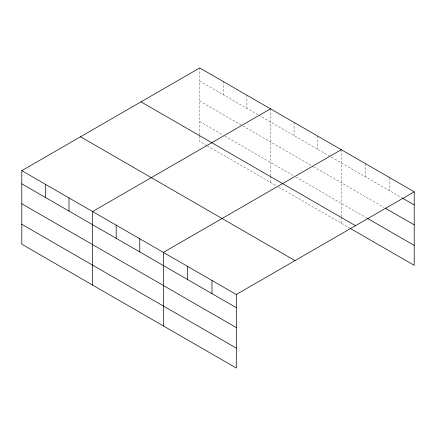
<?xml version="1.0" encoding="UTF-8"?>
<svg xmlns="http://www.w3.org/2000/svg" width="436" height="436" viewBox="0 0 436 436"><rect width="100%" height="100%" fill="white"/><g stroke="black" fill="none" stroke-linecap="round" stroke-linejoin="round"><path stroke-width="0.33" stroke-dasharray="2.18 1.64" d="M199.704 134.849L199.704 67.956M199.704 81.112L258.101 114.832M258.69 115.169L402.047 197.933M199.704 101.038L242.176 125.557M242.765 125.9L312.961 166.427M313.549 166.765L384.105 207.498M199.704 121.568L223.297 135.187M225.069 136.212L294.082 176.057M295.853 177.076L366.741 218.005M206.784 145.58L199.704 141.493L199.704 135.514M207.373 145.918L276.386 185.763M278.746 187.126L349.372 227.903M389.893 177.763L389.893 190.919M365.581 163.723L365.581 176.88M341.274 149.69L341.274 216.583M341.274 217.248L341.274 223.227M317.675 136.07L317.675 149.226M294.082 122.445L294.082 135.601M270.489 108.826L270.489 175.719M270.489 176.384L270.489 182.357M246.896 95.201L246.896 108.357M223.297 81.581L223.297 94.737"/><path stroke-width="0.65" d="M236.296 327.589L236.296 294.507L21.8 170.672L21.8 244.204L236.296 368.044L236.296 327.589L21.8 203.754M349.955 228.235L414.2 265.328L414.2 191.796L199.704 67.956L21.8 170.672M270.489 108.826L92.585 211.536L92.585 285.073M341.274 149.69L163.369 252.4L163.369 325.937M236.296 294.507L414.2 191.796M402.624 198.271L414.2 204.953M385.261 208.168L414.2 224.878M367.319 218.338L414.2 245.403M140.997 101.855L355.493 225.69M80.507 136.773L295.003 260.614M21.8 183.829L236.296 307.663M21.8 224.278L236.296 348.119M211.983 280.473L211.983 293.63M187.676 266.44L187.676 279.596M139.771 238.781L139.771 251.937M116.178 225.161L116.178 238.318M68.992 197.917L68.992 211.073M45.393 184.292L45.393 197.448"/></g></svg>
